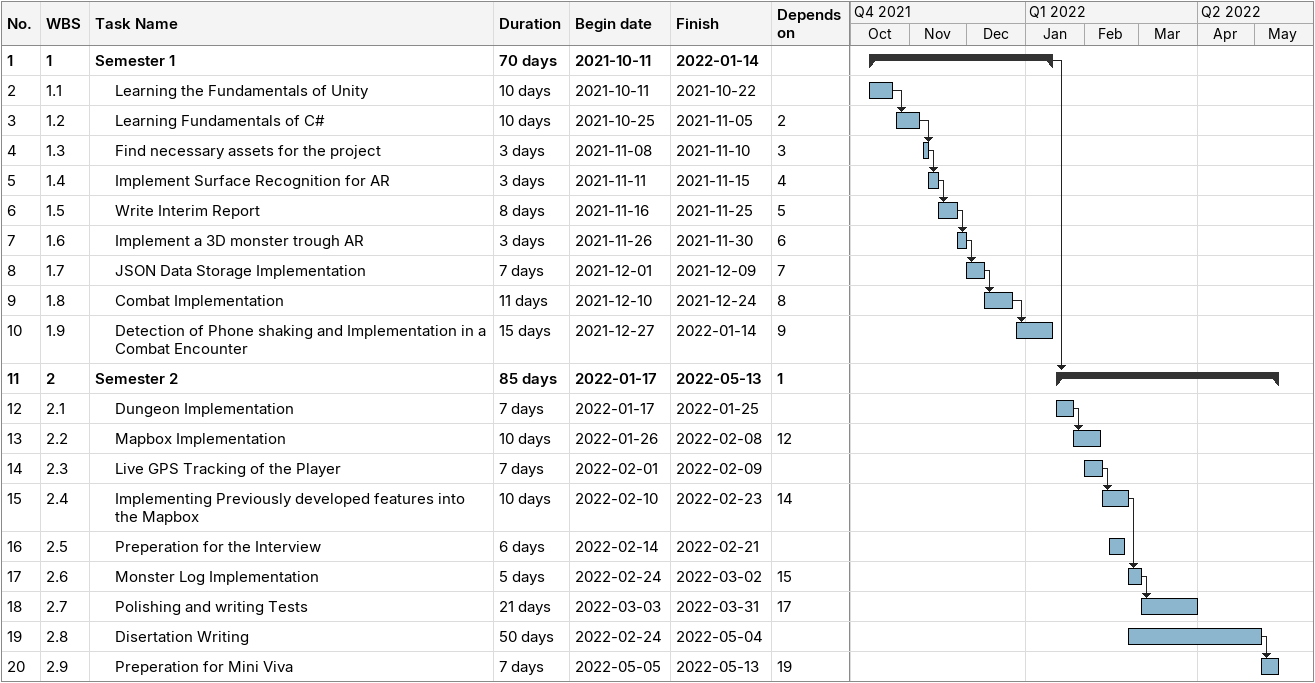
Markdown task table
| ID | WBS | Task | Duration | Start | Finish | Predecessors |
|---|---|---|---|---|---|---|
| 1 | 1 | **Semester 1** | 70d | 2021-10-11 | 2022-01-14 |  |
| 2 | 1.1 | Learning the Fundamentals of Unity | 10d | 2021-10-11 | 2021-10-22 |  |
| 3 | 1.2 | Learning Fundamentals of C# | 10d | 2021-10-25 | 2021-11-05 | 2 |
| 4 | 1.3 | Find necessary assets for the project | 3d | 2021-11-08 | 2021-11-10 | 3 |
| 5 | 1.4 | Implement Surface Recognition for AR | 3d | 2021-11-11 | 2021-11-15 | 4 |
| 6 | 1.5 | Write Interim Report | 8d | 2021-11-16 | 2021-11-25 | 5 |
| 7 | 1.6 | Implement a 3D monster trough AR | 3d | 2021-11-26 | 2021-11-30 | 6 |
| 8 | 1.7 | JSON Data Storage Implementation | 7d | 2021-12-01 | 2021-12-09 | 7 |
| 9 | 1.8 | Combat Implementation | 11d | 2021-12-10 | 2021-12-24 | 8 |
| 10 | 1.9 | Detection of Phone shaking and Implementation in a Combat Encounter | 15d | 2021-12-27 | 2022-01-14 | 9 |
| 11 | 2 | **Semester 2** | 85d | 2022-01-17 | 2022-05-13 | 1 |
| 12 | 2.1 | Dungeon Implementation | 7d | 2022-01-17 | 2022-01-25 |  |
| 13 | 2.2 | Mapbox Implementation | 10d | 2022-01-26 | 2022-02-08 | 12 |
| 14 | 2.3 | Live GPS Tracking of the Player | 7d | 2022-02-01 | 2022-02-09 |  |
| 15 | 2.4 | Implementing Previously developed features into the Mapbox | 10d | 2022-02-10 | 2022-02-23 | 14 |
| 16 | 2.5 | Preperation for the Interview | 6d | 2022-02-14 | 2022-02-21 |  |
| 17 | 2.6 | Monster Log Implementation | 5d | 2022-02-24 | 2022-03-02 | 15 |
| 18 | 2.7 | Polishing and writing Tests | 21d | 2022-03-03 | 2022-03-31 | 17 |
| 19 | 2.8 | Disertation Writing | 50d | 2022-02-24 | 2022-05-04 |  |
| 20 | 2.9 | Preperation for Mini Viva | 7d | 2022-05-05 | 2022-05-13 | 19 |
